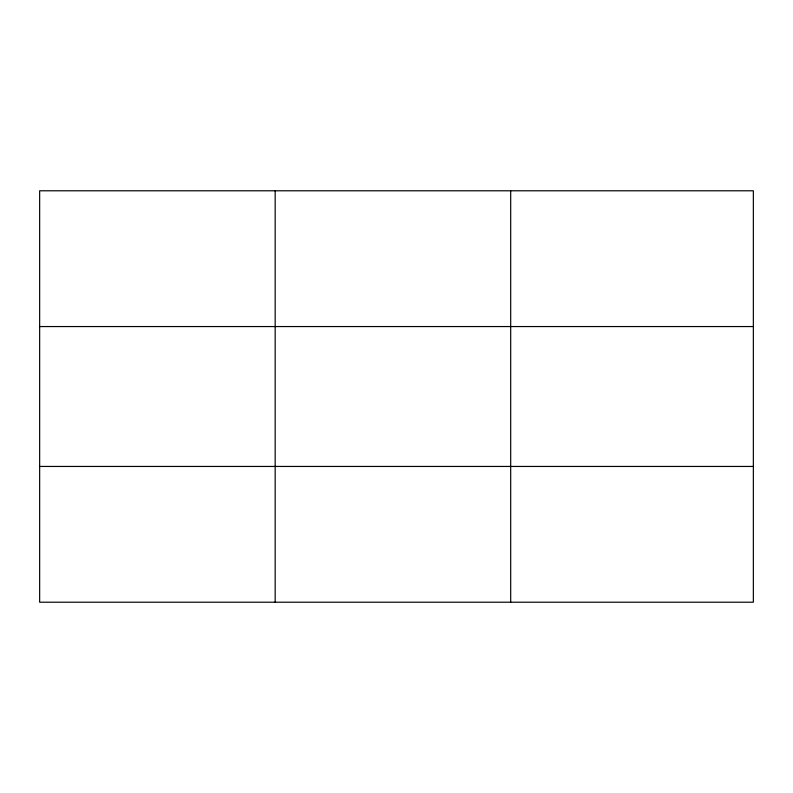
<?xml version="1.0" encoding="UTF-8"?>
<svg xmlns="http://www.w3.org/2000/svg" width="793" height="793" viewBox="0 0 793 793"><rect width="100%" height="100%" fill="white"/><g stroke="black" fill="none" stroke-linecap="round" stroke-linejoin="round"><path stroke-width="1.19" d="M275.171 602.214L275.171 190.786M510.692 602.214L510.692 190.786M753.35 326.557L753.35 190.786L39.65 190.786L39.65 602.214L753.35 602.214L753.35 326.557L39.65 326.557M39.65 466.443L753.35 466.443"/></g></svg>
